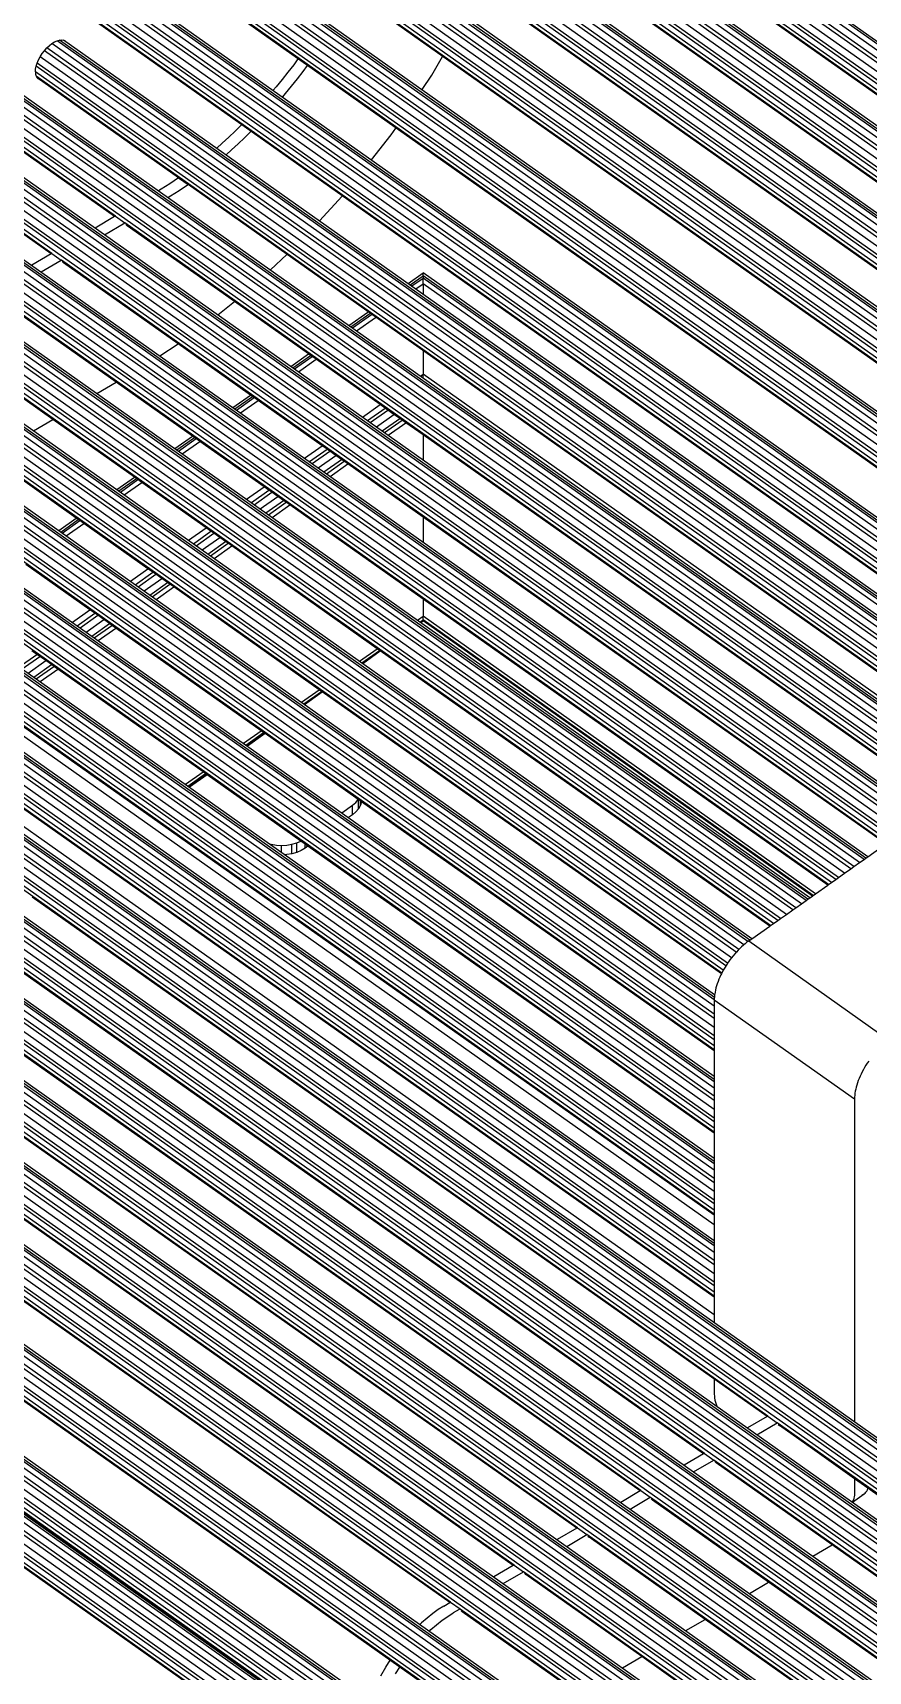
# Model space of a CAD drawing. Header units: millimetres. Extents: x 3440 to 9380, y -3644 to 556.
# Drawn here: x 7254 to 7506.7, y -1720 to -1224.2 of the extents above; entities that cross this region are included whole.
import ezdxf

# ---------------------------------------------------------------- set-up
doc = ezdxf.new("R2010")
doc.units = ezdxf.units.MM

msp = doc.modelspace()

# ---------------------------------------------------------------- linework, layer by layer
for p, q in [((7680.55, -1350.56), (7326.6, -1100.28)), ((7681.92, -1349.59), (7328.14, -1099.43)), ((7682.43, -1349.23), (7328.86, -1099.22)), ((7675.99, -1353.78), (7323.07, -1104.23)), ((7677.9, -1352.43), (7324.33, -1102.42)), ((7678.83, -1351.77), (7325.06, -1101.61)), ((7672.03, -1356.58), (7321.61, -1108.8)), ((7673.36, -1355.64), (7321.85, -1107.08)), ((7671.18, -1357.18), (7321.85, -1110.17)), ((7674.17, -1355.07), (7322.15, -1106.15)), ((7670.97, -1357.33), (7322.15, -1110.68)), ((7659.21, -1365.65), (7318.73, -1124.89)), ((7660.15, -1364.98), (7319.45, -1124.08)), ((7661.86, -1363.77), (7320.99, -1122.74)), ((7663.23, -1362.8), (7322.53, -1121.89)), ((7663.74, -1362.44), (7323.26, -1121.68)), ((7654.67, -1368.85), (7316.24, -1129.55)), ((7655.49, -1368.28), (7316.54, -1128.61)), ((7657.3, -1367), (7317.46, -1126.7)), ((7653.34, -1369.8), (7316, -1131.26)), ((7652.49, -1370.4), (7316.24, -1132.63)), ((7652.28, -1370.55), (7316.54, -1133.14)), ((7643.2, -1376.97), (7315.39, -1145.17)), ((7644.57, -1376), (7316.93, -1144.32)), ((7645.08, -1375.64), (7317.65, -1144.11)), ((7638.64, -1380.19), (7311.86, -1149.13)), ((7640.55, -1378.84), (7313.12, -1147.31)), ((7641.49, -1378.18), (7313.85, -1146.5)), ((7634.68, -1382.99), (7310.4, -1153.69)), ((7636.01, -1382.05), (7310.64, -1151.97)), ((7633.83, -1383.59), (7310.64, -1155.06)), ((7636.83, -1381.47), (7310.94, -1151.04)), ((7664.36, -1362.01), (7370.16, -1153.98)), ((7633.62, -1383.74), (7310.94, -1155.57)), ((7620.48, -1393.03), (7304.84, -1169.84)), ((7621.41, -1392.37), (7305.56, -1169.03)), ((7623.13, -1391.16), (7307.11, -1167.7)), ((7624.5, -1390.19), (7308.65, -1166.85)), ((7625.01, -1389.83), (7309.37, -1166.64)), ((7625.63, -1389.39), (7310.64, -1166.66)), ((7615.94, -1396.24), (7302.36, -1174.5)), ((7616.75, -1395.67), (7302.66, -1173.57)), ((7618.57, -1394.39), (7303.58, -1171.65)), ((7614.61, -1397.18), (7302.11, -1176.22)), ((7613.76, -1397.78), (7302.36, -1177.59)), ((7613.55, -1397.93), (7302.66, -1178.1)), ((7645.7, -1375.2), (7364.56, -1176.41)), ((7602.12, -1406.01), (7295.79, -1189.41)), ((7602.64, -1405.65), (7296.52, -1189.19)), ((7603.25, -1405.22), (7297.78, -1189.22)), ((7596.19, -1410.21), (7290.72, -1194.21)), ((7598.1, -1408.86), (7291.99, -1192.4)), ((7599.04, -1408.19), (7292.71, -1191.59)), ((7600.75, -1406.98), (7294.25, -1190.25)), ((7592.23, -1413.01), (7289.26, -1198.77)), ((7593.57, -1412.06), (7289.5, -1197.06)), ((7594.38, -1411.49), (7289.8, -1196.12)), ((7591.39, -1413.61), (7289.5, -1200.14)), ((7591.17, -1413.76), (7289.8, -1200.66)), ((7575.44, -1424.88), (7275.71, -1212.95)), ((7576.37, -1424.22), (7276.44, -1212.14)), ((7578.09, -1423.01), (7277.98, -1210.8)), ((7579.46, -1422.04), (7279.52, -1209.96)), ((7579.97, -1421.68), (7280.25, -1209.74)), ((7580.58, -1421.24), (7281.51, -1209.77)), ((7569.56, -1429.03), (7272.99, -1219.32)), ((7570.9, -1428.09), (7273.23, -1217.61)), ((7571.71, -1427.52), (7273.53, -1216.67)), ((7573.52, -1426.24), (7274.45, -1214.76)), ((7568.72, -1429.63), (7273.23, -1220.69)), ((7568.51, -1429.78), (7273.53, -1221.21)), ((7257.49, -1229.65), (7258.22, -1228.83)), ((7258.22, -1228.83), (7258.98, -1228.11)), ((7555.45, -1439.01), (7258.22, -1228.83)), ((7258.98, -1228.11), (7259.76, -1227.5)), ((7259.76, -1227.5), (7260.54, -1227.01)), ((7557.17, -1437.8), (7259.76, -1227.5)), ((7260.54, -1227.01), (7261.3, -1226.65)), ((7261.3, -1226.65), (7262.03, -1226.44)), ((7558.54, -1436.83), (7261.3, -1226.65)), ((7262.03, -1226.44), (7262.69, -1226.38)), ((7559.05, -1436.47), (7262.03, -1226.44)), ((7262.69, -1226.38), (7263.29, -1226.47)), ((7263.29, -1226.47), (7263.8, -1226.7)), ((7559.67, -1436.03), (7263.29, -1226.47)), ((7254.83, -1235.2), (7255.01, -1234.31)), ((7255.01, -1234.31), (7255.31, -1233.37)), ((7549.98, -1442.88), (7255.01, -1234.31)), ((7255.31, -1233.37), (7255.72, -1232.41)), ((7550.79, -1442.31), (7255.31, -1233.37)), ((7255.72, -1232.41), (7256.23, -1231.46)), ((7256.23, -1231.46), (7256.83, -1230.53)), ((7552.61, -1441.03), (7256.23, -1231.46)), ((7256.83, -1230.53), (7257.49, -1229.65)), ((7554.52, -1439.67), (7257.49, -1229.65)), ((7332.91, -1233.88), (7331.17, -1236.16)), ((7334.2, -1232.14), (7332.91, -1233.88)), ((7335.77, -1235.9), (7337.06, -1234.16)), ((7374.68, -1237.07), (7377.97, -1231.44)), ((7540.59, -1449.52), (7242.42, -1238.69)), ((7541.1, -1449.16), (7243.15, -1238.48)), ((7541.71, -1448.73), (7244.41, -1238.5)), ((7254.77, -1236.02), (7254.83, -1235.2)), ((7548.65, -1443.83), (7254.77, -1236.02)), ((7254.77, -1236.02), (7254.83, -1236.76)), ((7254.83, -1236.76), (7255.01, -1237.39)), ((7255.01, -1237.39), (7255.31, -1237.9)), ((7547.8, -1444.42), (7255.01, -1237.39)), ((7298.08, -1268.13), (7255.31, -1237.9)), ((7255.31, -1237.9), (7255.72, -1238.28)), ((7329.39, -1238.4), (7327.59, -1240.61)), ((7331.17, -1236.16), (7329.39, -1238.4)), ((7332.25, -1240.42), (7334.02, -1238.17)), ((7334.02, -1238.17), (7335.77, -1235.9)), ((7371.73, -1241.39), (7374.68, -1237.07)), ((7534.66, -1453.72), (7237.35, -1243.49)), ((7536.57, -1452.37), (7238.61, -1241.68)), ((7537.5, -1451.71), (7239.34, -1240.87)), ((7539.22, -1450.49), (7240.88, -1239.54)), ((7327.59, -1240.61), (7326.73, -1241.62)), ((7329.58, -1243.64), (7330.44, -1242.62)), ((7330.44, -1242.62), (7332.25, -1240.42)), ((7530.7, -1456.52), (7235.89, -1248.06)), ((7532.03, -1455.57), (7236.13, -1246.34)), ((7532.84, -1455), (7236.43, -1245.41)), ((7519.01, -1464.78), (7219.42, -1252.95)), ((7519.94, -1464.12), (7220.15, -1252.13)), ((7521.66, -1462.91), (7221.69, -1250.8)), ((7523.03, -1461.94), (7223.23, -1249.95)), ((7523.54, -1461.58), (7223.95, -1249.74)), ((7524.15, -1461.14), (7225.22, -1249.76)), ((7278.94, -1279.72), (7236.13, -1249.43)), ((7278.72, -1279.84), (7236.43, -1249.94)), ((7315.21, -1253.98), (7313.23, -1255.85)), ((7317.11, -1252.11), (7315.21, -1253.98)), ((7318.06, -1255.99), (7319.96, -1254.12)), ((7362.38, -1255.08), (7363.77, -1253.05)), ((7514.47, -1467.99), (7216.94, -1257.61)), ((7515.28, -1467.42), (7217.24, -1256.67)), ((7517.09, -1466.14), (7218.16, -1254.76)), ((7311.25, -1257.67), (7309.62, -1259.11)), ((7313.23, -1255.85), (7311.25, -1257.67)), ((7314.1, -1259.69), (7316.09, -1257.87)), ((7316.09, -1257.87), (7318.06, -1255.99)), ((7356.42, -1262.62), (7362.38, -1255.08)), ((7502.38, -1476.54), (7200.95, -1263.4)), ((7504.1, -1475.33), (7202.5, -1262.06)), ((7505.47, -1474.36), (7204.04, -1261.22)), ((7505.98, -1474), (7204.76, -1261)), ((7506.59, -1473.56), (7206.02, -1261.03)), ((7513.14, -1468.94), (7216.7, -1259.32)), ((7259.75, -1290.98), (7216.94, -1260.69)), ((7259.53, -1291.11), (7217.24, -1261.2)), ((7312.48, -1261.12), (7314.1, -1259.69)), ((7496.91, -1480.41), (7197.75, -1268.87)), ((7497.72, -1479.84), (7198.05, -1267.93)), ((7499.53, -1478.55), (7198.97, -1266.02)), ((7501.45, -1477.2), (7200.23, -1264.21)), ((7296.75, -1269.04), (7295.42, -1269.92)), ((7298.08, -1268.13), (7296.75, -1269.04)), ((7298.08, -1268.13), (7300.93, -1270.15)), ((7486.54, -1487.74), (7183.3, -1273.32)), ((7487.91, -1486.78), (7184.84, -1272.48)), ((7488.42, -1486.41), (7185.57, -1272.27)), ((7489.03, -1485.98), (7186.83, -1272.29)), ((7495.58, -1481.35), (7197.5, -1270.58)), ((7292.76, -1271.59), (7292.01, -1272.04)), ((7294.09, -1270.77), (7292.76, -1271.59)), ((7295.42, -1269.92), (7294.09, -1270.77)), ((7294.86, -1274.05), (7295.61, -1273.61)), ((7295.61, -1273.61), (7296.94, -1272.79)), ((7296.94, -1272.79), (7298.27, -1271.94)), ((7298.27, -1271.94), (7299.6, -1271.06)), ((7299.6, -1271.06), (7300.93, -1270.15)), ((7547.59, -1444.57), (7300.95, -1270.18)), ((7340.71, -1281.09), (7347.54, -1273.62)), ((7481.97, -1490.97), (7179.77, -1277.28)), ((7483.89, -1489.62), (7181.04, -1275.47)), ((7484.82, -1488.96), (7181.76, -1274.66)), ((7470.35, -1499.2), (7165.65, -1283.74)), ((7470.86, -1498.83), (7166.38, -1283.53)), ((7471.47, -1498.4), (7167.64, -1283.55)), ((7478.02, -1493.77), (7178.31, -1281.85)), ((7479.35, -1492.83), (7178.55, -1280.13)), ((7480.16, -1492.25), (7178.85, -1279.2)), ((7278.72, -1279.84), (7272.82, -1283.3)), ((7275.68, -1285.32), (7281.79, -1281.73)), ((7278.94, -1279.72), (7278.72, -1279.84)), ((7278.94, -1279.72), (7281.79, -1281.73)), ((7281.82, -1281.78), (7281.79, -1281.73)), ((7529.85, -1457.12), (7281.82, -1281.78)), ((7282.07, -1282.21), (7282.48, -1282.59)), ((7314.99, -1305.58), (7282.48, -1282.59)), ((7465.39, -1504.08), (7160.58, -1288.55)), ((7466.82, -1502.39), (7161.84, -1286.73)), ((7467.58, -1501.6), (7162.57, -1285.92)), ((7469.06, -1500.22), (7164.11, -1284.59)), ((7462.86, -1507.89), (7159.12, -1293.11)), ((7463.65, -1506.56), (7159.36, -1291.39)), ((7464.16, -1505.77), (7159.66, -1290.46)), ((7259.53, -1291.11), (7253.63, -1294.57)), ((7256.48, -1296.58), (7262.6, -1292.99)), ((7259.75, -1290.98), (7259.53, -1291.11)), ((7259.75, -1290.98), (7262.6, -1292.99)), ((7262.63, -1293.04), (7262.6, -1292.99)), ((7512.29, -1469.53), (7262.63, -1293.04)), ((7262.88, -1293.48), (7263.29, -1293.85)), ((7297.9, -1318.33), (7263.29, -1293.85)), ((7325.88, -1295.98), (7330.79, -1291.36)), ((7460.15, -1522.5), (7142.65, -1298)), ((7460.15, -1521.18), (7143.37, -1297.19)), ((7460.15, -1518.75), (7144.92, -1295.85)), ((7460.15, -1516.83), (7146.46, -1295)), ((7460.17, -1516.11), (7147.18, -1294.79)), ((7460.25, -1515.3), (7148.45, -1294.82)), ((7367.56, -1300.08), (7372.04, -1296.91)), ((7368.16, -1300.5), (7372.04, -1297.76)), ((7368.65, -1300.84), (7372.04, -1298.44)), ((7372.04, -1296.8), (7372.04, -1296.91)), ((7564.23, -1432.81), (7372.04, -1296.91)), ((7372.04, -1297.76), (7372.04, -1296.91)), ((7372.04, -1297.76), (7372.04, -1298.44)), ((7563.63, -1433.23), (7372.04, -1297.76)), ((7563.14, -1433.57), (7372.04, -1298.44)), ((7372.04, -1300.14), (7372.04, -1298.44)), ((7460.15, -1528.92), (7140.17, -1302.66)), ((7460.15, -1527.77), (7140.47, -1301.72)), ((7460.15, -1525.21), (7141.39, -1299.81)), ((7369.85, -1301.69), (7372.04, -1300.14)), ((7561.95, -1434.42), (7372.04, -1300.14)), ((7372.04, -1300.14), (7372.04, -1303.24)), ((7460.15, -1546.01), (7124.18, -1308.45)), ((7460.15, -1543.59), (7125.72, -1307.11)), ((7460.15, -1541.65), (7127.27, -1306.27)), ((7460.15, -1540.93), (7127.99, -1306.06)), ((7460.15, -1540.06), (7129.25, -1306.08)), ((7460.15, -1530.8), (7139.92, -1304.37)), ((7494.73, -1481.95), (7243.44, -1304.31)), ((7279.2, -1329.94), (7244.1, -1305.12)), ((7309.98, -1309.57), (7314.99, -1305.58)), ((7337.39, -1321.41), (7314.99, -1305.58)), ((7349.61, -1312.77), (7355.34, -1308.72)), ((7460.15, -1552.6), (7121.28, -1312.99)), ((7460.15, -1550.04), (7122.19, -1311.07)), ((7460.15, -1547.34), (7123.46, -1309.26)), ((7350.21, -1313.19), (7355.94, -1309.14)), ((7350.7, -1313.53), (7356.42, -1309.49)), ((7351.9, -1314.38), (7357.62, -1310.33)), ((7460.15, -1568.42), (7106.53, -1318.38)), ((7460.15, -1566.48), (7108.07, -1317.53)), ((7460.15, -1565.76), (7108.8, -1317.32)), ((7460.15, -1564.89), (7110.06, -1317.34)), ((7460.15, -1555.64), (7120.73, -1315.64)), ((7460.15, -1553.75), (7120.98, -1313.92)), ((7477.17, -1494.37), (7224.24, -1315.57)), ((7260.01, -1341.2), (7224.91, -1316.38)), ((7292.37, -1321.96), (7297.9, -1318.33)), ((7319.83, -1333.83), (7297.9, -1318.33)), ((7460.15, -1574.88), (7103, -1322.34)), ((7460.15, -1572.17), (7104.26, -1320.52)), ((7460.15, -1570.85), (7104.99, -1319.71)), ((7332.05, -1325.19), (7337.39, -1321.41)), ((7332.65, -1325.61), (7337.99, -1321.84)), ((7333.15, -1325.94), (7338.47, -1322.18)), ((7334.34, -1326.8), (7339.67, -1323.03)), ((7337.99, -1321.84), (7337.39, -1321.41)), ((7338.47, -1322.18), (7337.99, -1321.84)), ((7339.67, -1323.03), (7338.47, -1322.18)), ((7359.07, -1336.74), (7339.67, -1323.03)), ((7372.04, -1320.53), (7372.04, -1327.57)), ((7460.15, -1590.6), (7089.6, -1328.58)), ((7460.15, -1589.73), (7090.87, -1328.61)), ((7460.15, -1580.47), (7101.54, -1326.9)), ((7460.15, -1578.59), (7101.78, -1325.18)), ((7460.15, -1577.44), (7102.08, -1324.25)), ((7462.4, -1508.76), (7205.05, -1326.83)), ((7371.29, -1328.1), (7372.04, -1327.57)), ((7542.55, -1448.14), (7372.04, -1327.57)), ((7372.04, -1328.63), (7372.04, -1327.57)), ((7460.15, -1599.71), (7083.81, -1333.6)), ((7460.15, -1597.01), (7085.07, -1331.79)), ((7460.15, -1595.68), (7085.8, -1330.98)), ((7460.15, -1593.26), (7087.34, -1329.64)), ((7460.15, -1591.32), (7088.88, -1328.79)), ((7273.37, -1333.36), (7279.2, -1329.94)), ((7302.27, -1346.25), (7279.2, -1329.94)), ((7460.15, -1605.31), (7082.35, -1338.16)), ((7460.15, -1603.42), (7082.59, -1336.45)), ((7460.15, -1602.27), (7082.89, -1335.51)), ((7460.15, -1532), (7185.86, -1338.1)), ((7314.49, -1337.6), (7319.83, -1333.83)), ((7315.09, -1338.03), (7320.43, -1334.26)), ((7315.58, -1338.37), (7320.91, -1334.6)), ((7316.78, -1339.22), (7322.11, -1335.44)), ((7320.43, -1334.26), (7319.83, -1333.83)), ((7320.91, -1334.6), (7320.43, -1334.26)), ((7322.11, -1335.44), (7320.91, -1334.6)), ((7341.51, -1349.16), (7322.11, -1335.44)), ((7353.73, -1340.52), (7359.07, -1336.74)), ((7355.23, -1341.56), (7360.55, -1337.79)), ((7356.08, -1342.17), (7361.41, -1338.4)), ((7360.55, -1337.79), (7359.07, -1336.74)), ((7361.41, -1338.4), (7360.55, -1337.79)), ((7363.24, -1339.69), (7361.41, -1338.4)), ((8263.97, -2190.23), (7065.88, -1343.05)), ((8264.7, -2189.42), (7066.6, -1342.24)), ((8266.24, -2188.08), (7068.15, -1340.9)), ((8267.78, -2187.24), (7069.69, -1340.06)), ((8268.5, -2187.02), (7070.41, -1339.84)), ((8269.77, -2187.05), (7071.68, -1339.87)), ((7254.18, -1344.62), (7260.01, -1341.2)), ((7284.71, -1358.67), (7260.01, -1341.2)), ((7357.91, -1343.47), (7363.24, -1339.69)), ((7359.63, -1344.69), (7364.97, -1340.92)), ((7360.38, -1345.21), (7365.71, -1341.44)), ((7361.53, -1346.02), (7366.86, -1342.25)), ((7364.97, -1340.92), (7363.24, -1339.69)), ((7365.71, -1341.44), (7364.97, -1340.92)), ((7366.86, -1342.25), (7365.71, -1341.44)), ((7372.04, -1345.92), (7366.86, -1342.25)), ((8261.49, -2194.89), (7063.4, -1347.71)), ((8261.79, -2193.95), (7063.7, -1346.77)), ((8262.71, -2192.04), (7064.62, -1344.86)), ((7296.93, -1350.02), (7302.27, -1346.25)), ((7297.53, -1350.44), (7302.87, -1346.67)), ((7298.02, -1350.79), (7303.35, -1347.01)), ((7299.21, -1351.63), (7304.55, -1347.86)), ((7302.87, -1346.67), (7302.27, -1346.25)), ((7303.35, -1347.01), (7302.87, -1346.67)), ((7304.55, -1347.86), (7303.35, -1347.01)), ((7323.95, -1361.58), (7304.55, -1347.86)), ((7372.04, -1345.92), (7372.04, -1353.46)), ((7529.64, -1457.27), (7372.04, -1345.92)), ((8247.05, -2199.35), (7048.95, -1352.17)), ((8248.59, -2198.5), (7050.5, -1351.32)), ((8249.31, -2198.29), (7051.22, -1351.11)), ((8250.58, -2198.31), (7052.48, -1351.13)), ((8261.25, -2196.6), (7063.15, -1349.43)), ((7460.15, -1556.84), (7166.66, -1349.36)), ((7267.14, -1371.08), (7240.82, -1352.47)), ((7336.17, -1352.93), (7341.51, -1349.16)), ((7337.66, -1353.98), (7342.99, -1350.21)), ((7338.52, -1354.59), (7343.85, -1350.82)), ((7340.35, -1355.88), (7345.68, -1352.11)), ((7342.99, -1350.21), (7341.51, -1349.16)), ((7342.07, -1357.1), (7347.41, -1353.33)), ((7343.85, -1350.82), (7342.99, -1350.21)), ((7345.68, -1352.11), (7343.85, -1350.82)), ((7347.41, -1353.33), (7345.68, -1352.11)), ((7348.15, -1353.86), (7347.41, -1353.33)), ((8242.6, -2205.22), (7044.5, -1358.04)), ((8243.52, -2203.3), (7045.42, -1356.12)), ((8244.78, -2201.49), (7046.69, -1354.31)), ((8245.5, -2200.68), (7047.41, -1353.5)), ((7342.81, -1357.63), (7348.15, -1353.86)), ((7343.96, -1358.44), (7349.3, -1354.67)), ((7349.3, -1354.67), (7348.15, -1353.86)), ((7372.04, -1370.75), (7349.3, -1354.67)), ((8229.4, -2209.76), (7031.3, -1362.58)), ((8230.12, -2209.55), (7032.03, -1362.37)), ((8231.38, -2209.58), (7033.29, -1362.4)), ((8242.05, -2207.87), (7043.96, -1360.69)), ((8242.3, -2206.15), (7044.2, -1358.97)), ((7460.15, -1581.67), (7147.47, -1360.62)), ((7279.37, -1362.44), (7284.71, -1358.67)), ((7279.97, -1362.86), (7285.3, -1359.09)), ((7280.46, -1363.2), (7285.79, -1359.43)), ((7281.65, -1364.05), (7286.99, -1360.28)), ((7285.3, -1359.09), (7284.71, -1358.67)), ((7285.79, -1359.43), (7285.3, -1359.09)), ((7286.99, -1360.28), (7285.79, -1359.43)), ((7306.39, -1374), (7286.99, -1360.28)), ((7318.61, -1365.35), (7323.95, -1361.58)), ((7320.1, -1366.4), (7325.43, -1362.63)), ((7320.96, -1367.01), (7326.29, -1363.24)), ((7325.43, -1362.63), (7323.95, -1361.58)), ((7326.29, -1363.24), (7325.43, -1362.63)), ((7328.12, -1364.53), (7326.29, -1363.24)), ((8224.32, -2214.57), (7026.23, -1367.39)), ((8225.59, -2212.76), (7027.49, -1365.58)), ((8226.31, -2211.94), (7028.22, -1364.76)), ((8227.85, -2210.61), (7029.76, -1363.43)), ((7151.23, -1366.34), (7460.15, -1584.78)), ((7460.15, -1581.97), (7153.21, -1365.02)), ((7322.78, -1368.3), (7328.12, -1364.53)), ((7324.51, -1369.52), (7329.84, -1365.75)), ((7325.25, -1370.05), (7330.59, -1366.27)), ((7326.4, -1370.86), (7331.74, -1367.09)), ((7329.84, -1365.75), (7328.12, -1364.53)), ((7330.59, -1366.27), (7329.84, -1365.75)), ((7331.74, -1367.09), (7330.59, -1366.27)), ((7372.04, -1395.59), (7331.74, -1367.09)), ((8222.86, -2219.13), (7024.77, -1371.95)), ((8223.1, -2217.42), (7025.01, -1370.24)), ((8223.4, -2216.48), (7025.31, -1369.3)), ((7460.15, -1606.51), (7128.28, -1371.89)), ((7261.81, -1374.85), (7267.14, -1371.08)), ((7262.41, -1375.28), (7267.74, -1371.51)), ((7262.89, -1375.62), (7268.23, -1371.85)), ((7264.09, -1376.47), (7269.43, -1372.7)), ((7267.74, -1371.51), (7267.14, -1371.08)), ((7268.23, -1371.85), (7267.74, -1371.51)), ((7269.43, -1372.7), (7268.23, -1371.85)), ((7288.82, -1386.41), (7269.43, -1372.7)), ((7372.04, -1370.75), (7372.04, -1378.29)), ((7512.08, -1469.68), (7372.04, -1370.75)), ((8206.39, -2224.02), (7008.3, -1376.84)), ((8207.12, -2223.21), (7009.02, -1376.03)), ((8208.66, -2221.87), (7010.57, -1374.69)), ((8210.2, -2221.03), (7012.11, -1373.85)), ((8210.93, -2220.81), (7012.83, -1373.63)), ((8212.19, -2220.84), (7014.1, -1373.66)), ((7301.05, -1377.77), (7306.39, -1374)), ((7302.54, -1378.82), (7307.87, -1375.04)), ((7303.4, -1379.43), (7308.73, -1375.65)), ((7305.22, -1380.72), (7310.56, -1376.95)), ((7307.87, -1375.04), (7306.39, -1374)), ((7306.95, -1381.94), (7312.28, -1378.17)), ((7308.73, -1375.65), (7307.87, -1375.04)), ((7310.56, -1376.95), (7308.73, -1375.65)), ((7312.28, -1378.17), (7310.56, -1376.95)), ((7313.03, -1378.69), (7312.28, -1378.17)), ((8203.91, -2228.68), (7005.82, -1381.5)), ((8204.21, -2227.74), (7006.12, -1380.56)), ((8205.13, -2225.83), (7007.04, -1378.65)), ((7476.33, -1642.8), (7109.09, -1383.15)), ((7460.15, -1606.81), (7139.56, -1380.2)), ((7307.69, -1382.46), (7313.03, -1378.69)), ((7308.84, -1383.28), (7314.18, -1379.51)), ((7314.18, -1379.51), (7313.03, -1378.69)), ((7358.15, -1410.6), (7314.18, -1379.51)), ((8187.2, -2235.28), (6989.11, -1388.1)), ((8187.92, -2234.47), (6989.83, -1387.29)), ((8189.47, -2233.14), (6991.37, -1385.96)), ((8191.01, -2232.29), (6992.92, -1385.11)), ((8191.73, -2232.08), (6993.64, -1384.9)), ((8193, -2232.1), (6994.9, -1384.92)), ((8203.67, -2230.39), (7005.57, -1383.21)), ((7137.78, -1384.14), (7460.15, -1612.08)), ((7271.26, -1398.83), (7251.87, -1385.11)), ((7283.49, -1390.18), (7288.82, -1386.41)), ((7284.97, -1391.23), (7290.31, -1387.46)), ((7285.84, -1391.84), (7291.17, -1388.07)), ((7290.31, -1387.46), (7288.82, -1386.41)), ((7291.17, -1388.07), (7290.31, -1387.46)), ((7293, -1389.36), (7291.17, -1388.07)), ((8184.72, -2239.94), (6986.63, -1392.76)), ((8185.02, -2239.01), (6986.93, -1391.83)), ((8185.94, -2237.09), (6987.84, -1389.91)), ((7287.66, -1393.13), (7293, -1389.36)), ((7289.39, -1394.36), (7294.72, -1390.58)), ((7290.13, -1394.88), (7295.47, -1391.11)), ((7291.28, -1395.69), (7296.62, -1391.92)), ((7294.72, -1390.58), (7293, -1389.36)), ((7295.47, -1391.11), (7294.72, -1390.58)), ((7296.62, -1391.92), (7295.47, -1391.11)), ((7340.59, -1423.02), (7296.62, -1391.92)), ((8170.27, -2244.4), (6972.18, -1397.22)), ((8171.82, -2243.55), (6973.72, -1396.37)), ((8172.54, -2243.34), (6974.45, -1396.16)), ((8173.8, -2243.36), (6975.71, -1396.18)), ((8184.47, -2241.66), (6986.38, -1394.48)), ((7457.14, -1654.07), (7089.89, -1394.41)), ((7372.04, -1395.59), (7372.04, -1400.78)), ((7494.52, -1482.1), (7372.04, -1395.59)), ((8166.74, -2248.36), (6968.65, -1401.18)), ((8168.01, -2246.55), (6969.91, -1399.37)), ((8168.73, -2245.73), (6970.64, -1398.55)), ((7265.93, -1402.6), (7271.26, -1398.83)), ((7267.41, -1403.65), (7272.75, -1399.88)), ((7268.28, -1404.26), (7273.61, -1400.49)), ((7270.1, -1405.55), (7275.44, -1401.78)), ((7272.75, -1399.88), (7271.26, -1398.83)), ((7271.83, -1406.77), (7277.16, -1403)), ((7273.61, -1400.49), (7272.75, -1399.88)), ((7275.44, -1401.78), (7273.61, -1400.49)), ((7277.16, -1403), (7275.44, -1401.78)), ((7277.91, -1403.53), (7277.16, -1403)), ((7370.38, -1401.95), (7372.04, -1400.78)), ((7371.12, -1402.48), (7372.04, -1401.83)), ((7371.33, -1402.63), (7372.04, -1402.13)), ((7490.78, -1484.74), (7372.04, -1400.78)), ((7372.04, -1401.83), (7372.04, -1400.78)), ((7372.04, -1401.83), (7372.04, -1402.13)), ((7490.04, -1485.27), (7372.04, -1401.83)), ((7489.83, -1485.42), (7372.04, -1402.13)), ((7372.04, -1402.13), (7372.04, -1402.23)), ((8165.28, -2252.92), (6967.19, -1405.74)), ((8165.53, -2251.2), (6967.43, -1404.03)), ((8165.83, -2250.27), (6967.73, -1403.09)), ((7437.94, -1665.33), (7070.7, -1405.67)), ((7272.57, -1407.3), (7277.91, -1403.53)), ((7273.72, -1408.11), (7279.06, -1404.34)), ((7279.06, -1404.34), (7277.91, -1403.53)), ((7323.03, -1435.43), (7279.06, -1404.34)), ((8151.68, -2259.47), (6953.59, -1412.3)), ((8152.41, -2259.26), (6954.31, -1412.08)), ((8153.67, -2259.29), (6955.58, -1412.11)), ((7249.85, -1416.07), (7255.19, -1412.3)), ((7250.72, -1416.68), (7256.05, -1412.91)), ((7255.19, -1412.3), (7253.7, -1411.25)), ((7256.05, -1412.91), (7255.19, -1412.3)), ((7257.88, -1414.2), (7256.05, -1412.91)), ((7352.82, -1414.37), (7358.15, -1410.6)), ((7353.56, -1414.9), (7358.9, -1411.13)), ((7353.77, -1415.05), (7359.11, -1411.27)), ((7358.9, -1411.13), (7358.15, -1410.6)), ((7359.11, -1411.27), (7358.9, -1411.13)), ((7476.96, -1494.52), (7359.11, -1411.27)), ((8146.61, -2264.28), (6948.52, -1417.1)), ((8147.87, -2262.47), (6949.78, -1415.29)), ((8148.6, -2261.66), (6950.51, -1414.48)), ((8150.14, -2260.32), (6952.05, -1413.14)), ((7418.75, -1676.59), (7051.51, -1416.94)), ((7252.54, -1417.97), (7257.88, -1414.2)), ((7254.27, -1419.19), (7259.6, -1415.42)), ((7255.01, -1419.72), (7260.35, -1415.94)), ((7256.16, -1420.53), (7261.5, -1416.76)), ((7259.6, -1415.42), (7257.88, -1414.2)), ((7260.35, -1415.94), (7259.6, -1415.42)), ((7261.5, -1416.76), (7260.35, -1415.94)), ((7305.47, -1447.85), (7261.5, -1416.76)), ((8145.15, -2268.84), (6947.06, -1421.66)), ((8145.39, -2267.13), (6947.3, -1419.95)), ((8145.69, -2266.19), (6947.6, -1419.01)), ((8145.39, -2270.21), (6947.3, -1423.03)), ((8145.69, -2270.72), (6947.6, -1423.55)), ((7335.26, -1426.79), (7340.59, -1423.02)), ((7336, -1427.32), (7341.34, -1423.54)), ((7336.21, -1427.46), (7341.54, -1423.69)), ((7341.34, -1423.54), (7340.59, -1423.02)), ((7341.54, -1423.69), (7341.34, -1423.54)), ((7462.29, -1508.98), (7341.54, -1423.69)), ((7399.56, -1687.85), (7032.31, -1428.2)), ((8139.39, -2284.63), (6941.3, -1437.45)), ((8140.12, -2284.42), (6942.03, -1437.24)), ((7317.69, -1439.2), (7323.03, -1435.43)), ((7318.44, -1439.73), (7323.78, -1435.96)), ((7318.65, -1439.88), (7323.98, -1436.11)), ((7324.24, -1436.29), (7318.9, -1440.06)), ((7323.78, -1435.96), (7323.03, -1435.43)), ((7323.98, -1436.11), (7323.78, -1435.96)), ((7324.24, -1436.29), (7323.98, -1436.11)), ((7352.44, -1456.23), (7324.24, -1436.29)), ((8134.32, -2289.44), (6936.23, -1442.26)), ((8135.59, -2287.63), (6937.49, -1440.45)), ((8136.31, -2286.81), (6938.22, -1439.63)), ((8137.85, -2285.48), (6939.76, -1438.3)), ((7380.37, -1699.12), (7013.12, -1439.46)), ((8132.86, -2294), (6934.77, -1446.82)), ((8133.1, -2292.29), (6935.01, -1445.11)), ((8133.4, -2291.35), (6935.31, -1444.17)), ((8133.1, -2295.37), (6935.01, -1448.19)), ((8133.4, -2295.88), (6935.31, -1448.7)), ((7300.13, -1451.62), (7305.47, -1447.85)), ((7300.88, -1452.15), (7306.21, -1448.38)), ((7301.09, -1452.3), (7306.42, -1448.53)), ((7306.68, -1448.71), (7301.34, -1452.48)), ((7306.21, -1448.38), (7305.47, -1447.85)), ((7306.42, -1448.53), (7306.21, -1448.38)), ((7306.68, -1448.71), (7306.42, -1448.53)), ((7335.1, -1468.8), (7306.68, -1448.71)), ((7350.65, -1457.96), (7351.67, -1457.11)), ((7351.67, -1457.11), (7352.44, -1456.23)), ((7352.5, -1456.27), (7352.44, -1456.23)), ((7352.5, -1459.01), (7352.5, -1456.27)), ((7353.11, -1456.7), (7352.5, -1456.27)), ((7353.11, -1457.97), (7353.11, -1456.7)), ((7353.45, -1456.95), (7353.11, -1456.7)), ((7353.45, -1456.95), (7353.11, -1457.97)), ((7460.15, -1532.3), (7353.45, -1456.95)), ((8136.92, -2307.82), (6938.82, -1460.64)), ((8138.18, -2306.01), (6940.09, -1458.83)), ((8138.9, -2305.2), (6940.81, -1458.02)), ((7347.43, -1460.23), (7350.65, -1457.96)), ((7350.65, -1460.81), (7349.45, -1461.66)), ((7350.65, -1460.81), (7350.65, -1457.96)), ((7351.67, -1459.96), (7350.65, -1460.81)), ((7352.5, -1459.01), (7351.67, -1459.96)), ((7353.11, -1457.97), (7352.5, -1459.01)), ((8135.45, -2312.39), (6937.36, -1465.21)), ((8135.7, -2310.67), (6937.61, -1463.49)), ((8135.7, -2313.76), (6937.61, -1466.58)), ((8136, -2309.74), (6937.91, -1462.56)), ((8136, -2314.27), (6937.91, -1467.09)), ((7356.03, -1729.12), (6988.93, -1469.54)), ((7325.59, -1469.62), (7326.13, -1469.78)), ((7326.13, -1469.78), (7327.67, -1470.04)), ((7326.13, -1470.01), (7326.13, -1469.78)), ((7327.67, -1470.04), (7329.25, -1470.13)), ((7329.25, -1470.13), (7330.83, -1470.04)), ((7329.25, -1472.21), (7329.25, -1470.13)), ((7330.83, -1470.04), (7332.37, -1469.78)), ((7332.37, -1469.78), (7333.83, -1469.35)), ((7332.37, -1472.64), (7332.37, -1469.78)), ((7333.83, -1472.21), (7332.37, -1472.64)), ((7333.83, -1469.35), (7335.1, -1468.8)), ((7333.83, -1472.21), (7333.83, -1469.35)), ((7335.18, -1471.62), (7333.83, -1472.21)), ((7336.38, -1469.71), (7335.1, -1468.8)), ((7336.38, -1470.9), (7335.18, -1471.62)), ((7336.38, -1470.9), (7336.38, -1469.71)), ((7337.22, -1470.3), (7336.38, -1469.71)), ((7337.22, -1470.3), (7336.38, -1470.9)), ((7460.15, -1557.14), (7337.22, -1470.3)), ((7506.59, -1473.56), (7512.08, -1469.68)), ((7330.83, -1472.9), (7330.27, -1472.93)), ((7332.37, -1472.64), (7330.83, -1472.9)), ((7499.53, -1478.55), (7501.45, -1477.2)), ((7501.45, -1477.2), (7502.38, -1476.54)), ((7502.38, -1476.54), (7504.1, -1475.33)), ((7504.1, -1475.33), (7505.47, -1474.36)), ((7505.47, -1474.36), (7505.98, -1474)), ((7505.98, -1474), (7506.59, -1473.56)), ((7490.78, -1484.74), (7494.52, -1482.1)), ((7494.52, -1482.1), (7494.73, -1481.95)), ((7494.73, -1481.95), (7495.58, -1481.35)), ((7495.58, -1481.35), (7496.91, -1480.41)), ((7496.91, -1480.41), (7497.72, -1479.84)), ((7497.72, -1479.84), (7499.53, -1478.55)), ((7476.11, -1642.93), (7253.74, -1485.78)), ((7486.54, -1487.74), (7487.91, -1486.78)), ((7487.91, -1486.78), (7488.42, -1486.41)), ((7488.42, -1486.41), (7489.03, -1485.98)), ((7489.03, -1485.98), (7489.83, -1485.42)), ((7489.83, -1485.42), (7490.04, -1485.27)), ((7490.04, -1485.27), (7490.78, -1484.74)), ((7355.21, -1748.62), (6987.99, -1488.96)), ((7354.38, -1746.09), (6989.54, -1488.11)), ((7354.2, -1745.25), (6990.26, -1487.9)), ((7479.35, -1492.83), (7480.16, -1492.25)), ((7480.16, -1492.25), (7481.97, -1490.97)), ((7481.97, -1490.97), (7483.89, -1489.62)), ((7483.89, -1489.62), (7484.82, -1488.96)), ((7484.82, -1488.96), (7486.54, -1487.74)), ((7471.47, -1498.4), (7476.96, -1494.52)), ((7476.96, -1494.52), (7477.17, -1494.37)), ((7477.17, -1494.37), (7478.02, -1493.77)), ((7478.02, -1493.77), (7479.35, -1492.83)), ((7456.92, -1654.19), (7236.18, -1498.19)), ((7467.35, -1501.82), (7466.84, -1502.37)), ((7467.58, -1501.6), (7467.35, -1501.82)), ((7467.88, -1501.29), (7467.58, -1501.6)), ((7468.41, -1500.79), (7467.88, -1501.29)), ((7468.94, -1500.31), (7468.41, -1500.79)), ((7469.06, -1500.22), (7468.94, -1500.31)), ((7469.49, -1499.86), (7469.06, -1500.22)), ((7470.03, -1499.43), (7469.49, -1499.86)), ((7470.35, -1499.2), (7470.03, -1499.43)), ((7470.57, -1499.03), (7470.35, -1499.2)), ((7470.57, -1499.03), (7470.86, -1498.83)), ((7470.57, -1499.03), (7513, -1529.03)), ((7470.86, -1498.83), (7471.47, -1498.4)), ((7463.6, -1506.64), (7463.2, -1507.3)), ((7463.65, -1506.56), (7463.6, -1506.64)), ((7464.01, -1506), (7463.65, -1506.56)), ((7464.16, -1505.77), (7464.01, -1506)), ((7464.45, -1505.36), (7464.16, -1505.77)), ((7464.9, -1504.73), (7464.45, -1505.36)), ((7465.36, -1504.11), (7464.9, -1504.73)), ((7465.39, -1504.08), (7465.36, -1504.11)), ((7465.84, -1503.52), (7465.39, -1504.08)), ((7466.33, -1502.93), (7465.84, -1503.52)), ((7466.82, -1502.39), (7466.33, -1502.93)), ((7466.84, -1502.37), (7466.82, -1502.39)), ((7437.73, -1665.45), (7218.62, -1510.61)), ((7461.05, -1511.95), (7460.84, -1512.61)), ((7461.28, -1511.29), (7461.05, -1511.95)), ((7461.54, -1510.63), (7461.28, -1511.29)), ((7461.83, -1509.96), (7461.54, -1510.63)), ((7462.14, -1509.29), (7461.83, -1509.96)), ((7462.29, -1508.98), (7462.14, -1509.29)), ((7462.4, -1508.76), (7462.29, -1508.98)), ((7462.47, -1508.63), (7462.4, -1508.76)), ((7462.83, -1507.96), (7462.47, -1508.63)), ((7462.86, -1507.89), (7462.83, -1507.96)), ((7463.2, -1507.3), (7462.86, -1507.89)), ((7460.16, -1516.28), (7460.15, -1516.83)), ((7460.15, -1516.83), (7502.57, -1546.83)), ((7460.15, -1516.83), (7460.15, -1518.75)), ((7460.17, -1516.11), (7460.16, -1516.28)), ((7460.2, -1515.7), (7460.17, -1516.11)), ((7460.25, -1515.3), (7460.2, -1515.7)), ((7460.28, -1515.11), (7460.25, -1515.3)), ((7460.38, -1514.5), (7460.28, -1515.11)), ((7460.5, -1513.88), (7460.38, -1514.5)), ((7460.66, -1513.25), (7460.5, -1513.88)), ((7460.84, -1512.61), (7460.66, -1513.25)), ((7460.15, -1518.75), (7460.15, -1521.18)), ((7460.15, -1521.18), (7460.15, -1522.5)), ((7418.53, -1676.72), (7201.06, -1523.03)), ((7460.15, -1522.5), (7460.15, -1525.21)), ((7460.15, -1525.21), (7460.15, -1527.77)), ((7460.15, -1527.77), (7460.15, -1528.92)), ((7460.15, -1528.92), (7460.15, -1530.8)), ((7460.15, -1530.8), (7460.15, -1532)), ((7399.34, -1687.98), (7183.5, -1535.45)), ((7460.15, -1532), (7460.15, -1532.3)), ((7460.15, -1532.3), (7460.15, -1540.06)), ((7506.02, -1536.64), (7505.63, -1537.3)), ((7506.44, -1536), (7506.02, -1536.64)), ((7506.87, -1535.36), (7506.44, -1536)), ((7460.15, -1540.06), (7460.15, -1540.93)), ((7460.15, -1540.93), (7460.15, -1541.65)), ((7460.15, -1541.65), (7460.15, -1543.59)), ((7503.71, -1541.29), (7503.48, -1541.95)), ((7503.97, -1540.63), (7503.71, -1541.29)), ((7504.26, -1539.96), (7503.97, -1540.63)), ((7504.57, -1539.29), (7504.26, -1539.96)), ((7504.9, -1538.63), (7504.57, -1539.29)), ((7505.25, -1537.96), (7504.9, -1538.63)), ((7505.63, -1537.3), (7505.25, -1537.96)), ((7460.15, -1543.59), (7460.15, -1546.01)), ((7460.15, -1546.01), (7460.15, -1547.34)), ((7502.59, -1546.28), (7502.57, -1546.83)), ((7502.63, -1545.7), (7502.59, -1546.28)), ((7502.7, -1545.11), (7502.63, -1545.7)), ((7502.8, -1544.5), (7502.7, -1545.11)), ((7502.93, -1543.88), (7502.8, -1544.5)), ((7503.08, -1543.25), (7502.93, -1543.88)), ((7503.27, -1542.61), (7503.08, -1543.25)), ((7503.48, -1541.95), (7503.27, -1542.61)), ((7380.15, -1699.24), (7165.94, -1547.86)), ((7460.15, -1547.34), (7460.15, -1550.04)), ((7460.15, -1550.04), (7460.15, -1552.6)), ((7502.57, -1546.83), (7502.57, -1644.44)), ((7460.15, -1552.6), (7460.15, -1553.75)), ((7460.15, -1553.75), (7460.15, -1555.64)), ((7460.15, -1555.64), (7460.15, -1556.84)), ((7460.15, -1556.84), (7460.15, -1557.14)), ((7460.15, -1557.14), (7460.15, -1564.89)), ((7460.15, -1564.89), (7460.15, -1565.76)), ((7460.15, -1565.76), (7460.15, -1566.48)), ((7460.15, -1566.48), (7460.15, -1568.42)), ((7460.15, -1568.42), (7460.15, -1570.85)), ((7460.15, -1570.85), (7460.15, -1572.17)), ((7460.15, -1572.17), (7460.15, -1574.88)), ((7460.15, -1574.88), (7460.15, -1577.44)), ((7460.15, -1577.44), (7460.15, -1578.59)), ((7460.15, -1578.59), (7460.15, -1580.47)), ((7460.15, -1580.47), (7460.15, -1581.67)), ((7460.15, -1581.67), (7460.15, -1581.97)), ((7460.15, -1581.97), (7460.15, -1584.78)), ((7460.15, -1584.78), (7460.15, -1589.73)), ((7460.15, -1589.73), (7460.15, -1590.6)), ((7460.15, -1590.6), (7460.15, -1591.32)), ((7460.15, -1591.32), (7460.15, -1593.26)), ((7460.15, -1593.26), (7460.15, -1595.68)), ((7460.15, -1595.68), (7460.15, -1597.01)), ((7460.15, -1597.01), (7460.15, -1599.71)), ((7460.15, -1599.71), (7460.15, -1602.27)), ((7460.15, -1602.27), (7460.15, -1603.42)), ((7460.15, -1603.42), (7460.15, -1605.31)), ((7460.15, -1605.31), (7460.15, -1606.51)), ((7460.15, -1606.51), (7460.15, -1606.81)), ((7460.15, -1606.81), (7460.15, -1612.08)), ((7460.15, -1612.08), (7460.15, -1614.44)), ((7460.15, -1631.73), (7460.15, -1636.14)), ((7460.15, -1636.14), (7460.17, -1636.71)), ((7460.17, -1636.71), (7460.23, -1637.31)), ((7460.23, -1637.31), (7460.34, -1637.93)), ((7460.34, -1637.93), (7460.49, -1638.57)), ((7460.49, -1638.57), (7460.69, -1639.23)), ((7460.69, -1639.23), (7460.88, -1639.79)), ((7476.11, -1642.93), (7470.21, -1646.39)), ((7473.07, -1648.41), (7479.18, -1644.82)), ((7476.33, -1642.8), (7476.11, -1642.93)), ((7476.33, -1642.8), (7479.18, -1644.82)), ((7479.21, -1644.87), (7479.18, -1644.82)), ((7845.74, -1904.02), (7479.21, -1644.87)), ((7479.46, -1645.3), (7479.87, -1645.68)), ((7489.86, -1652.74), (7479.87, -1645.68)), ((7456.92, -1654.19), (7451.02, -1657.65)), ((7457.14, -1654.07), (7456.92, -1654.19)), ((7457.14, -1654.07), (7459.99, -1656.08)), ((7502.57, -1661.73), (7489.86, -1652.74)), ((7453.87, -1659.67), (7459.99, -1656.08)), ((7460.02, -1656.13), (7459.99, -1656.08)), ((7826.55, -1915.28), (7460.02, -1656.13)), ((7460.27, -1656.56), (7460.68, -1656.94)), ((7495.79, -1681.76), (7460.68, -1656.94)), ((7437.73, -1665.45), (7431.83, -1668.92)), ((7437.94, -1665.33), (7437.73, -1665.45)), ((7437.94, -1665.33), (7440.79, -1667.34)), ((7502.57, -1661.73), (7502.57, -1666.14)), ((7506.63, -1664.6), (7502.57, -1661.73)), ((7506.05, -1665.81), (7506.28, -1665.47)), ((7506.28, -1665.47), (7506.47, -1665.08)), ((7506.47, -1665.08), (7506.62, -1664.65)), ((7506.62, -1664.65), (7506.63, -1664.6)), ((7514.98, -1670.5), (7506.63, -1664.6)), ((7434.68, -1670.93), (7440.79, -1667.34)), ((7440.83, -1667.39), (7440.79, -1667.34)), ((7807.36, -1926.54), (7440.83, -1667.39)), ((7441.08, -1667.82), (7441.49, -1668.2)), ((7476.59, -1693.03), (7441.49, -1668.2)), ((7502.04, -1668.47), (7501.84, -1668.75)), ((7501.95, -1668.83), (7505.47, -1666.34)), ((7502.23, -1668.08), (7502.04, -1668.47)), ((7502.38, -1667.65), (7502.23, -1668.08)), ((7502.49, -1667.19), (7502.38, -1667.65)), ((7502.55, -1666.68), (7502.49, -1667.19)), ((7502.57, -1666.14), (7502.55, -1666.68)), ((7504.89, -1666.62), (7505.12, -1666.54)), ((7505.12, -1666.54), (7505.47, -1666.34)), ((7505.47, -1666.34), (7505.77, -1666.1)), ((7505.77, -1666.1), (7506.05, -1665.81)), ((7418.53, -1676.72), (7412.64, -1680.18)), ((7415.49, -1682.2), (7421.6, -1678.61)), ((7418.75, -1676.59), (7418.53, -1676.72)), ((7418.75, -1676.59), (7421.6, -1678.61)), ((7421.63, -1678.66), (7421.6, -1678.61)), ((7788.16, -1937.81), (7421.63, -1678.66)), ((7421.89, -1679.09), (7422.29, -1679.47)), ((7457.4, -1704.29), (7422.29, -1679.47)), ((7489.96, -1685.18), (7495.79, -1681.76)), ((7826.33, -1915.4), (7495.79, -1681.76)), ((7399.34, -1687.98), (7393.44, -1691.44)), ((7396.3, -1693.46), (7402.41, -1689.87)), ((7399.56, -1687.85), (7399.34, -1687.98)), ((7399.56, -1687.85), (7402.41, -1689.87)), ((7402.44, -1689.92), (7402.41, -1689.87)), ((7768.97, -1949.07), (7402.44, -1689.92)), ((7402.69, -1690.35), (7402.82, -1690.47)), ((7402.9, -1690.56), (7402.82, -1690.47)), ((7402.9, -1690.56), (7402.97, -1690.6)), ((7402.97, -1690.6), (7403.1, -1690.73)), ((7438.21, -1715.55), (7403.1, -1690.73)), ((7470.76, -1696.45), (7476.59, -1693.03)), ((7807.14, -1926.67), (7476.59, -1693.03)), ((7378.34, -1700.3), (7376.65, -1701.36)), ((7378.34, -1700.3), (7380.15, -1699.24)), ((7380.15, -1699.24), (7380.37, -1699.12)), ((7380.37, -1699.12), (7383.22, -1701.14)), ((7371.59, -1705.34), (7371.1, -1705.8)), ((7373.27, -1703.89), (7371.59, -1705.34)), ((7374.96, -1702.56), (7373.27, -1703.89)), ((7376.65, -1701.36), (7374.96, -1702.56)), ((7376.12, -1705.91), (7377.81, -1704.58)), ((7377.81, -1704.58), (7379.5, -1703.38)), ((7379.5, -1703.38), (7381.19, -1702.32)), ((7382.95, -1701.29), (7381.19, -1702.32)), ((7383.22, -1701.14), (7382.95, -1701.29)), ((7382.95, -1701.29), (7382.98, -1701.32)), ((7383.25, -1701.18), (7383.22, -1701.14)), ((7749.78, -1960.33), (7383.25, -1701.18)), ((7383.5, -1701.61), (7383.63, -1701.74)), ((7383.71, -1701.82), (7383.63, -1701.74)), ((7383.71, -1701.82), (7383.77, -1701.87)), ((7383.77, -1701.87), (7383.91, -1701.99)), ((7419.01, -1726.82), (7383.91, -1701.99)), ((7451.57, -1707.71), (7457.4, -1704.29)), ((7787.95, -1937.93), (7457.4, -1704.29)), ((7373.95, -1707.82), (7374.44, -1707.36)), ((7374.44, -1707.36), (7376.12, -1705.91)), ((7359.3, -1721.37), (7360.75, -1718.77)), ((7360.75, -1718.77), (7362.05, -1716.69)), ((7364.9, -1718.71), (7363.6, -1720.78)), ((7432.38, -1718.97), (7438.21, -1715.55)), ((7768.75, -1949.19), (7438.21, -1715.55))]:
    msp.add_line(p, q)

doc.saveas('drawing.dxf')
